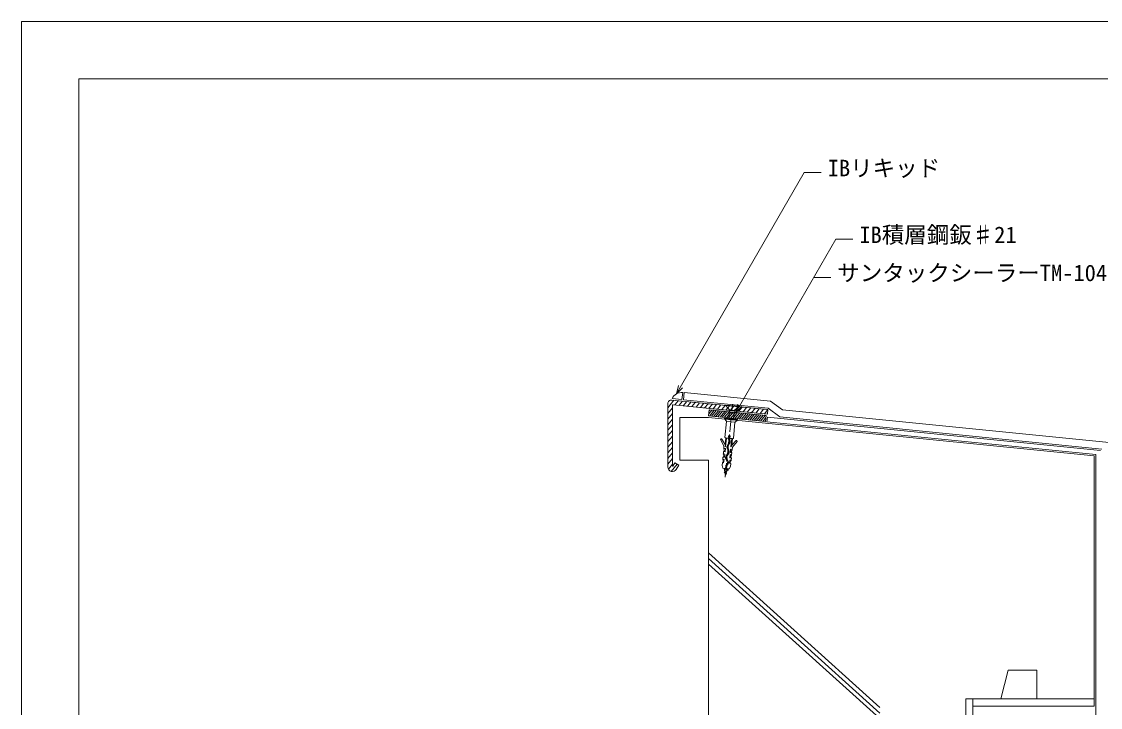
# Model space of a CAD drawing. Units: millimetres, scale not verified. Extents: x -840 to 840, y -594 to 594.
# Drawn here: x -840 to -85, y 114 to 594 of the extents above; entities that cross this region are included whole.
import ezdxf
from ezdxf.enums import TextEntityAlignment as Align

# ---------------------------------------------------------------- set-up
doc = ezdxf.new("R2010")
doc.units = ezdxf.units.MM
doc.header["$LTSCALE"] = 2
doc.linetypes.add('CHAIN1', pattern=[8, 5, -1, 1, -1])
for name, color, linetype, lineweight in [('0-0_輪郭線', 2, 'Continuous', 9), ('0-1_図面枠', 7, 'Continuous', 9), ('0-2_文字', 5, 'Continuous', 9), ('0-6_寸法線', 7, 'Continuous', 9), ('0-7_躯体', 7, 'Continuous', 9), ('0-9_IBｼｰﾄ', 7, 'Continuous', 9), ('0-A_IBリキッド', 7, 'Continuous', 9), ('0-B_ブチルﾃｰﾌﾟ', 4, 'Continuous', 9), ('0-C_部材(ﾋﾞｽ類)', 7, 'Continuous', 9), ('0-D_部材(積層鋼板)', 4, 'Continuous', 9), ('0-E_中心線', 2, 'CHAIN1', 9), ('0-F_緩衝フォーム', 7, 'Continuous', 9)]:
    doc.layers.add(name, color=color, linetype=linetype, lineweight=lineweight)
doc.styles.add('ＭＳ ゴシック', font='')
doc.styles.get('ＭＳ ゴシック').set_extended_font_data('MS Gothic')

msp = doc.modelspace()

# ---------------------------------------------------------------- linework, layer by layer
at = {"layer": '0-0_輪郭線'}
msp.add_lwpolyline([(800, 554), (-800, 554), (-800, -554), (800, -554)], close=True, dxfattribs=at)
at = {"layer": '0-1_図面枠'}
msp.add_lwpolyline([(840, -594), (840, 594), (-840, 594), (-840, -594)], close=True, dxfattribs=at)
at = {"layer": '0-6_寸法線'}
msp.add_line((-285.723, 414.984), (-273.723, 414.984), dxfattribs=at)
for points in [[(-381.809, 333.501), (-292.419, 488.33), (-280.419, 488.33)], [(-340.265, 320.514), (-270.326, 441.652), (-258.326, 441.652)], [(-377.566, 337.743), (-381.809, 333.501), (-380.256, 339.296)], [(-336.022, 324.757), (-340.265, 320.514), (-338.712, 326.31)]]:
    msp.add_lwpolyline(points, dxfattribs=at)
at = {"layer": '0-7_躯体'}
for p, q in [((-379.365, 317.064), (-379.365, 287.064)), ((-359.365, 317.064), (-379.365, 317.064)), ((-89.365, 290.064), (-359.365, 317.064)), ((-359.365, 287.064), (-379.365, 287.064)), ((-359.365, 287.064), (-359.365, -282.936)), ((-89.365, 290.064), (-89.365, 120.064)), ((-359.431, 222.176), (-239.365, 114.149)), ((-359.407, 214.448), (-239.365, 106.398)), ((-359.365, 218.268), (-239.365, 110.191)), ((-149.655, 140.064), (-154.655, 120.064)), ((-149.655, 140.064), (-129.655, 140.064)), ((-129.655, 120.064), (-129.655, 140.064)), ((-179.365, 120.064), (-179.365, -282.936)), ((-179.365, 120.064), (-89.365, 120.064)), ((-174.365, 120.064), (-174.365, -282.936)), ((-174.365, 115.064), (-89.365, 115.064)), ((-89.365, 120.064), (-89.365, 115.064))]:
    msp.add_line(p, q, dxfattribs=at)
at = {"layer": '0-9_IBｼｰﾄ'}
for p, q in [((-376.894, 329.369), (-376.397, 334.345)), ((-315.859, 328.291), (-376.397, 334.345)), ((-317.689, 323.449), (-376.894, 329.369)), ((-315.859, 328.291), (-307.468, 322.259)), ((-317.689, 323.449), (-309.299, 317.417)), ((-84.031, 294.891), (-309.299, 317.417)), ((-79.031, 299.416), (-307.468, 322.259))]:
    msp.add_line(p, q, dxfattribs=at)
at = {"layer": '0-A_IBリキッド'}
for q in [(-377.392, 334.444), (-384.854, 330.165)]:
    msp.add_line((-377.889, 329.469), q, dxfattribs=at)
msp.add_arc((-378.128, 327.081), 7.4, 84.28941, 155.36476, dxfattribs=at)
at = {"layer": '0-B_ブチルﾃｰﾌﾟ'}
for p, q in [((-359.123, 319.48), (-356.915, 322.179)), ((-358.898, 321.729), (-358.408, 322.328)), ((-358.716, 318.004), (-355.422, 322.03)), ((-357.223, 317.855), (-353.929, 321.881)), ((-355.73, 317.706), (-352.436, 321.731)), ((-354.237, 317.556), (-350.943, 321.582)), ((-352.744, 317.407), (-349.45, 321.433)), ((-351.251, 317.258), (-347.957, 321.283)), ((-349.758, 317.108), (-346.464, 321.134)), ((-348.265, 316.959), (-344.972, 320.985)), ((-346.772, 316.81), (-343.479, 320.835)), ((-345.279, 316.661), (-341.986, 320.686)), ((-343.786, 316.511), (-340.493, 320.537)), ((-342.293, 316.362), (-339, 320.388)), ((-340.801, 316.213), (-337.507, 320.238)), ((-339.308, 316.063), (-336.014, 320.089)), ((-337.815, 315.914), (-334.521, 319.94)), ((-336.322, 315.765), (-333.028, 319.79)), ((-334.829, 315.616), (-331.535, 319.641)), ((-333.336, 315.466), (-330.042, 319.492)), ((-331.843, 315.317), (-328.549, 319.343)), ((-330.35, 315.168), (-327.056, 319.193)), ((-328.857, 315.018), (-325.563, 319.044)), ((-327.364, 314.869), (-324.071, 318.895)), ((-325.871, 314.72), (-322.578, 318.745)), ((-324.378, 314.57), (-321.085, 318.596)), ((-322.885, 314.421), (-319.592, 318.447)), ((-321.393, 314.272), (-319.173, 316.984)), ((-319.9, 314.123), (-319.398, 314.735))]:
    msp.add_line(p, q, dxfattribs=at)
at = {"layer": '0-B_ブチルﾃｰﾌﾟ', "color": 7}
msp.add_lwpolyline([(-359.265, 318.059), (-319.464, 314.079), (-319.033, 318.391), (-358.834, 322.371)], close=True, dxfattribs=at)
at = {"layer": '0-B_ブチルﾃｰﾌﾟ'}
msp.add_lwpolyline([(-359.265, 318.059), (-319.464, 314.079), (-319.033, 318.391), (-358.834, 322.371)], close=True, dxfattribs=at)
at = {"layer": '0-C_部材(ﾋﾞｽ類)'}
for p, q in [((-338.187, 324.494), (-347.142, 325.389)), ((-344.649, 321.88), (-345.212, 316.253)), ((-344.608, 322.292), (-341.285, 321.959)), ((-341.888, 315.921), (-341.326, 321.547)), ((-339.135, 315.041), (-348.085, 315.936)), ((-346.746, 314.28), (-340.776, 313.683)), ((-345.272, 302.371), (-345.193, 303.158)), ((-345.239, 302.368), (-345.158, 303.174)), ((-344.531, 303.111), (-344.612, 302.305)), ((-344.584, 302.005), (-344.151, 300.504)), ((-344.5, 303.088), (-344.579, 302.302)), ((-344.544, 301.986), (-344.119, 300.512)), ((-347.57, 297.792), (-347.742, 298.069)), ((-345.43, 292.939), (-346.479, 296.226)), ((-345.399, 292.95), (-346.448, 296.236)), ((-346.378, 297.205), (-344.823, 300.016)), ((-346.349, 297.188), (-344.794, 300)), ((-345.943, 296.427), (-344.9, 293.108)), ((-345.912, 296.437), (-344.869, 293.118)), ((-344.257, 299.669), (-345.888, 296.91)), ((-344.229, 299.652), (-345.859, 296.893)), ((-344.789, 300.319), (-345.222, 301.821)), ((-344.757, 300.329), (-345.183, 301.806)), ((-343.232, 297.358), (-343.01, 297.596)), ((-346.051, 285.453), (-347.335, 288.565)), ((-346.021, 285.466), (-347.304, 288.577)), ((-347.218, 289.719), (-345.472, 292.581)), ((-347.184, 289.709), (-345.444, 292.564)), ((-346.691, 288.747), (-345.443, 285.687)), ((-344.993, 292.26), (-346.669, 289.349)), ((-346.661, 288.761), (-345.412, 285.699)), ((-344.964, 292.244), (-346.641, 289.331)), ((-348.319, 281.39), (-346.261, 279.772)), ((-348.2, 281.378), (-345.309, 280.032)), ((-347.915, 281.349), (-345.299, 280.132)), ((-347.368, 281.294), (-347.218, 282.991)), ((-347.218, 282.991), (-347.185, 282.987)), ((-346.967, 283.675), (-346.112, 284.913)), ((-346.939, 283.656), (-346.084, 284.894)), ((-346.509, 282.92), (-346.698, 281.228)), ((-346.542, 282.923), (-346.509, 282.92)), ((-345.554, 284.574), (-346.412, 283.285)), ((-345.527, 284.555), (-346.385, 283.267)), ((-345.746, 281.132), (-345.864, 280.822)), ((-348.263, 278.493), (-346.688, 277.761)), ((-348.253, 278.593), (-346.678, 277.861)), ((-347.908, 278.875), (-346.887, 278.116)), ((-347.808, 278.264), (-347.059, 277.66))]:
    msp.add_line(p, q, dxfattribs=at)
for points in [[(-340.964, 322.222), (-338.187, 324.494), (-338.157, 324.792), (-347.113, 325.688), (-347.142, 325.389), (-344.87, 322.612)], [(-346.781, 314.342), (-348.085, 315.936), (-348.025, 316.535), (-339.075, 315.64), (-339.135, 315.041), (-340.729, 313.737)], [(-347.439, 302.754), (-347.642, 302.821), (-347.709, 302.863), (-347.779, 302.87), (-347.847, 302.913), (-347.864, 302.914), (-346.736, 314.195)], [(-340.802, 313.602), (-341.93, 302.321), (-341.948, 302.323), (-342.022, 302.294), (-342.093, 302.302), (-342.167, 302.273), (-342.379, 302.248)], [(-350.031, 301.781), (-347.742, 298.069), (-347.295, 302.536)], [(-345.265, 302.441), (-346.753, 302.59), (-347.337, 296.757), (-347.602, 296.784), (-347.527, 297.533)], [(-344.572, 302.372), (-343.083, 302.223), (-343.666, 296.39), (-343.401, 296.363), (-343.326, 297.113)], [(-342.563, 302.063), (-343.01, 297.596), (-340.03, 300.78)], [(-339.364, 300.179), (-342.516, 296.275), (-342.764, 294.692), (-343.825, 294.798), (-344.047, 292.587), (-342.897, 292.472), (-343.146, 290.871), (-344.155, 290.972), (-344.303, 288.771), (-343.277, 288.669), (-343.527, 287.068), (-344.393, 287.154), (-344.544, 284.936), (-343.659, 284.848), (-343.98, 282.729), (-344.794, 281.037), (-349.272, 281.485), (-349.735, 283.304), (-349.629, 285.445), (-348.745, 285.356), (-348.453, 287.56), (-349.32, 287.647), (-349.247, 289.266), (-348.221, 289.163), (-347.931, 291.349), (-348.94, 291.45), (-348.867, 293.069), (-347.717, 292.954), (-347.496, 295.165), (-348.557, 295.271), (-348.487, 296.872), (-350.804, 301.322)], [(-348.557, 295.271), (-348.582, 295.024), (-348.358, 294.233), (-348.442, 293.026)], [(-342.764, 294.692), (-342.789, 294.444), (-343.166, 293.714), (-343.321, 292.514)], [(-349.32, 287.647), (-349.338, 287.47), (-348.978, 286.594), (-349.081, 285.39)], [(-348.77, 289.218), (-348.667, 290.422), (-348.959, 291.256), (-348.94, 291.45)], [(-343.527, 287.068), (-343.544, 286.891), (-344.07, 286.104), (-344.208, 284.902)], [(-343.755, 288.716), (-343.617, 289.917), (-343.166, 290.676), (-343.146, 290.871)], [(-346.251, 281.183), (-345.864, 280.822), (-345.299, 280.132), (-345.309, 280.032), (-346.261, 279.772), (-346.887, 278.116), (-346.678, 277.861), (-346.688, 277.761), (-347.059, 277.66), (-347.513, 276.459), (-347.808, 278.264), (-348.263, 278.493), (-348.253, 278.593), (-347.908, 278.875), (-348.319, 281.39)], [(-346.711, 281.229), (-346.614, 282.201), (-347.257, 282.265), (-347.354, 281.293)]]:
    msp.add_lwpolyline(points, dxfattribs=at)
for centre, radius, start, end in [((-345.644, 321.979), 1, 354.28941, 39.28941), ((-340.331, 321.448), 1, 129.28941, 174.28941), ((-346.935, 314.215), 0.2, 354.28941, 39.28941), ((-340.603, 313.582), 0.2, 129.28941, 174.28941), ((-350.414, 301.545), 0.449, 31.67123, 209.67977), ((-347.5, 302.556), 0.207, 354.28941, 72.6646), ((-344.788, 303.708), 0.683, 294.93384, 233.64498), ((-344.788, 303.708), 0.65, 293.28182, 235.29699), ((-343.819, 302.226), 1.46, 174.28941, 196.09618), ((-343.819, 302.226), 1.427, 174.28941, 197.09867), ((-343.819, 302.226), 0.796, 174.28941, 196.09617), ((-343.819, 302.226), 0.763, 174.28941, 198.31428), ((-342.358, 302.042), 0.207, 95.91422, 174.28941), ((-348.025, 297.582), 0.5, 354.28941, 24.71655), ((-345.31, 296.6), 1.228, 150.46071, 197.70123), ((-345.31, 296.6), 1.194, 150.46071, 197.70123), ((-345.374, 296.606), 0.597, 149.4167, 197.44899), ((-345.374, 296.606), 0.564, 149.4167, 197.44899), ((-345.171, 300.209), 0.398, 331.05275, 16.09618), ((-345.171, 300.209), 0.431, 331.05275, 16.08804), ((-345.171, 300.209), 1.062, 329.4167, 16.11754), ((-345.171, 300.209), 1.095, 329.4167, 16.07481), ((-342.829, 297.063), 0.5, 143.86227, 174.28941), ((-339.702, 300.474), 0.449, 318.89904, 136.90758), ((-346.2, 289.033), 1.228, 146.01442, 202.42992), ((-346.2, 289.033), 1.194, 145.50146, 202.43016), ((-346.165, 289.029), 0.597, 147.69773, 208.21376), ((-346.165, 289.029), 0.564, 147.62902, 208.38855), ((-345.84, 292.806), 0.431, 328.62207, 18.01128), ((-345.84, 292.806), 0.465, 328.62207, 18.01128), ((-345.913, 292.79), 1.062, 330.06747, 17.44899), ((-345.913, 292.79), 1.095, 330.06747, 17.44899), ((-345.765, 282.845), 1.46, 145.37743, 174.28941), ((-345.765, 282.845), 1.427, 145.37744, 174.28941), ((-345.75, 282.844), 0.796, 146.33785, 174.28941), ((-345.75, 282.844), 0.763, 146.33785, 174.28941), ((-346.573, 285.238), 0.564, 324.85832, 22.41285), ((-346.573, 285.238), 0.597, 324.87009, 22.41285), ((-346.549, 285.236), 1.194, 326.33785, 22.19042), ((-346.549, 285.236), 1.228, 326.33785, 22.19042)]:
    msp.add_arc(centre, radius, start, end, dxfattribs=at)
at = {"layer": '0-D_部材(積層鋼板)'}
for p, q in [((-387.772, 323.797), (-383.495, 329.025)), ((-384.606, 325.401), (-384.606, 283.114)), ((-344.645, 321.957), (-384.056, 325.898)), ((-382.916, 325.784), (-380.509, 328.726)), ((-379.93, 325.486), (-377.523, 328.427)), ((-376.945, 325.187), (-374.538, 328.129)), ((-373.959, 324.888), (-371.552, 327.83)), ((-370.973, 324.59), (-368.566, 327.532)), ((-367.987, 324.291), (-365.58, 327.233)), ((-365.001, 323.993), (-362.594, 326.934)), ((-362.015, 323.694), (-359.608, 326.636)), ((-359.029, 323.396), (-356.623, 326.337)), ((-356.044, 323.097), (-353.637, 326.039)), ((-353.058, 322.798), (-350.651, 325.74)), ((-350.072, 322.5), (-347.665, 325.442)), ((-344.87, 322.612), (-347.142, 325.389)), ((-387.772, 319.849), (-384.606, 323.719)), ((-387.772, 315.901), (-384.606, 319.771)), ((-338.187, 324.494), (-340.964, 322.222)), ((-340.964, 322.222), (-338.187, 324.494)), ((-338.128, 321.305), (-335.722, 324.247)), ((-335.143, 321.007), (-332.736, 323.949)), ((-332.157, 320.708), (-329.75, 323.65)), ((-329.171, 320.41), (-326.764, 323.351)), ((-326.185, 320.111), (-323.778, 323.053)), ((-323.199, 319.812), (-320.792, 322.754)), ((-320.213, 319.514), (-317.806, 322.456)), ((-387.772, 311.953), (-384.606, 315.824)), ((-387.772, 308.005), (-384.606, 311.876)), ((-387.772, 304.057), (-384.606, 307.928)), ((-387.772, 300.109), (-384.606, 303.98)), ((-387.772, 296.161), (-384.606, 300.032)), ((-387.772, 292.213), (-384.606, 296.084)), ((-387.772, 288.265), (-384.606, 292.136)), ((-387.772, 284.317), (-384.606, 288.188)), ((-387.41, 280.812), (-384.606, 284.24)), ((-385.473, 279.232), (-381.293, 284.34))]:
    msp.add_line(p, q, dxfattribs=at)
at = {"layer": '0-D_部材(積層鋼板)', "color": 7}
for p, q in [((-387.772, 326.69), (-387.772, 282.239)), ((-384.606, 283.114), (-384.606, 325.401))]:
    msp.add_line(p, q, dxfattribs=at)
at = {"layer": '0-D_部材(積層鋼板)'}
for points in [[(-387.772, 282.245), (-387.772, 282.239), (-387.772, 326.69)], [(-385.024, 329.177), (-347.142, 325.389), (-344.87, 322.612)], [(-347.142, 325.389), (-342.665, 324.942), (-342.98, 321.791), (-344.645, 321.957)], [(-347.086, 322.201), (-345.81, 323.761), (-344.679, 325.143)], [(-344.1, 321.903), (-342.811, 323.478), (-341.693, 324.844)], [(-341.114, 321.604), (-339.89, 323.101), (-338.707, 324.546)], [(-384.252, 283.019), (-382.94, 285.291), (-380.198, 283.708), (-381.945, 280.681)]]:
    msp.add_lwpolyline(points, dxfattribs=at)
at = {"layer": '0-D_部材(積層鋼板)', "color": 7}
for points in [[(-384.056, 325.898), (-318.104, 319.303), (-317.789, 322.454), (-385.024, 329.177)], [(-381.945, 280.681), (-380.198, 283.708), (-382.94, 285.291), (-384.252, 283.019)]]:
    msp.add_lwpolyline(points, dxfattribs=at)
at = {"layer": '0-D_部材(積層鋼板)'}
msp.add_lwpolyline([(-341.315, 321.624), (-342.98, 321.791), (-342.665, 324.942), (-338.187, 324.494), (-317.789, 322.454), (-318.104, 319.303)], close=True, dxfattribs=at)
for centre, radius, start, end in [((-385.272, 326.69), 2.5, 84.28941, 180), ((-384.106, 325.401), 0.5, 84.28941, 180), ((-345.644, 321.979), 1, 358.73698, 39.28941), ((-345.644, 321.979), 1, 358.73698, 39.28941), ((-340.331, 321.448), 1, 129.28941, 169.84183), ((-340.331, 321.448), 1, 129.28941, 169.84183), ((-384.65, 282.242), 3.123, 179.94418, 330), ((-384.416, 283.114), 0.19, 180, 330)]:
    msp.add_arc(centre, radius, start, end, dxfattribs=at)
at = {"layer": '0-D_部材(積層鋼板)', "color": 7}
for centre, radius, start, end in [((-385.272, 326.69), 2.5, 84.28941, 180), ((-384.106, 325.401), 0.5, 84.28941, 180), ((-384.65, 282.242), 3.123, 179.94418, 330), ((-384.416, 283.114), 0.19, 180, 330)]:
    msp.add_arc(centre, radius, start, end, dxfattribs=at)
at = {"layer": '0-E_中心線'}
msp.add_line((-347.647, 275.122), (-342.522, 326.365), dxfattribs=at)
at = {"layer": '0-F_緩衝フォーム'}
for p, q in [((-318.137, 317.296), (-318.469, 313.98)), ((-85.031, 293.986), (-318.137, 317.296)), ((-88.365, 290.969), (-318.469, 313.98))]:
    msp.add_line(p, q, dxfattribs=at)
msp.add_lwpolyline([(-88.365, 290.969), (-88.365, -281.936), (420.635, -281.936)], dxfattribs=at)

# ---------------------------------------------------------------- texts
at = {"layer": '0-2_文字', "color": 7, "style": 'ＭＳ ゴシック'}
for s, p in [('IBリキッド', (-275.878, 482.271)), ('IB積層鋼鈑♯21', (-253.786, 435.593)), ('サンタックシーラーTM-104', (-269.183, 408.925))]:
    msp.add_text(s, height=11.54, dxfattribs=at).set_placement(p, align=Align.BOTTOM_LEFT)

doc.saveas('drawing.dxf')
